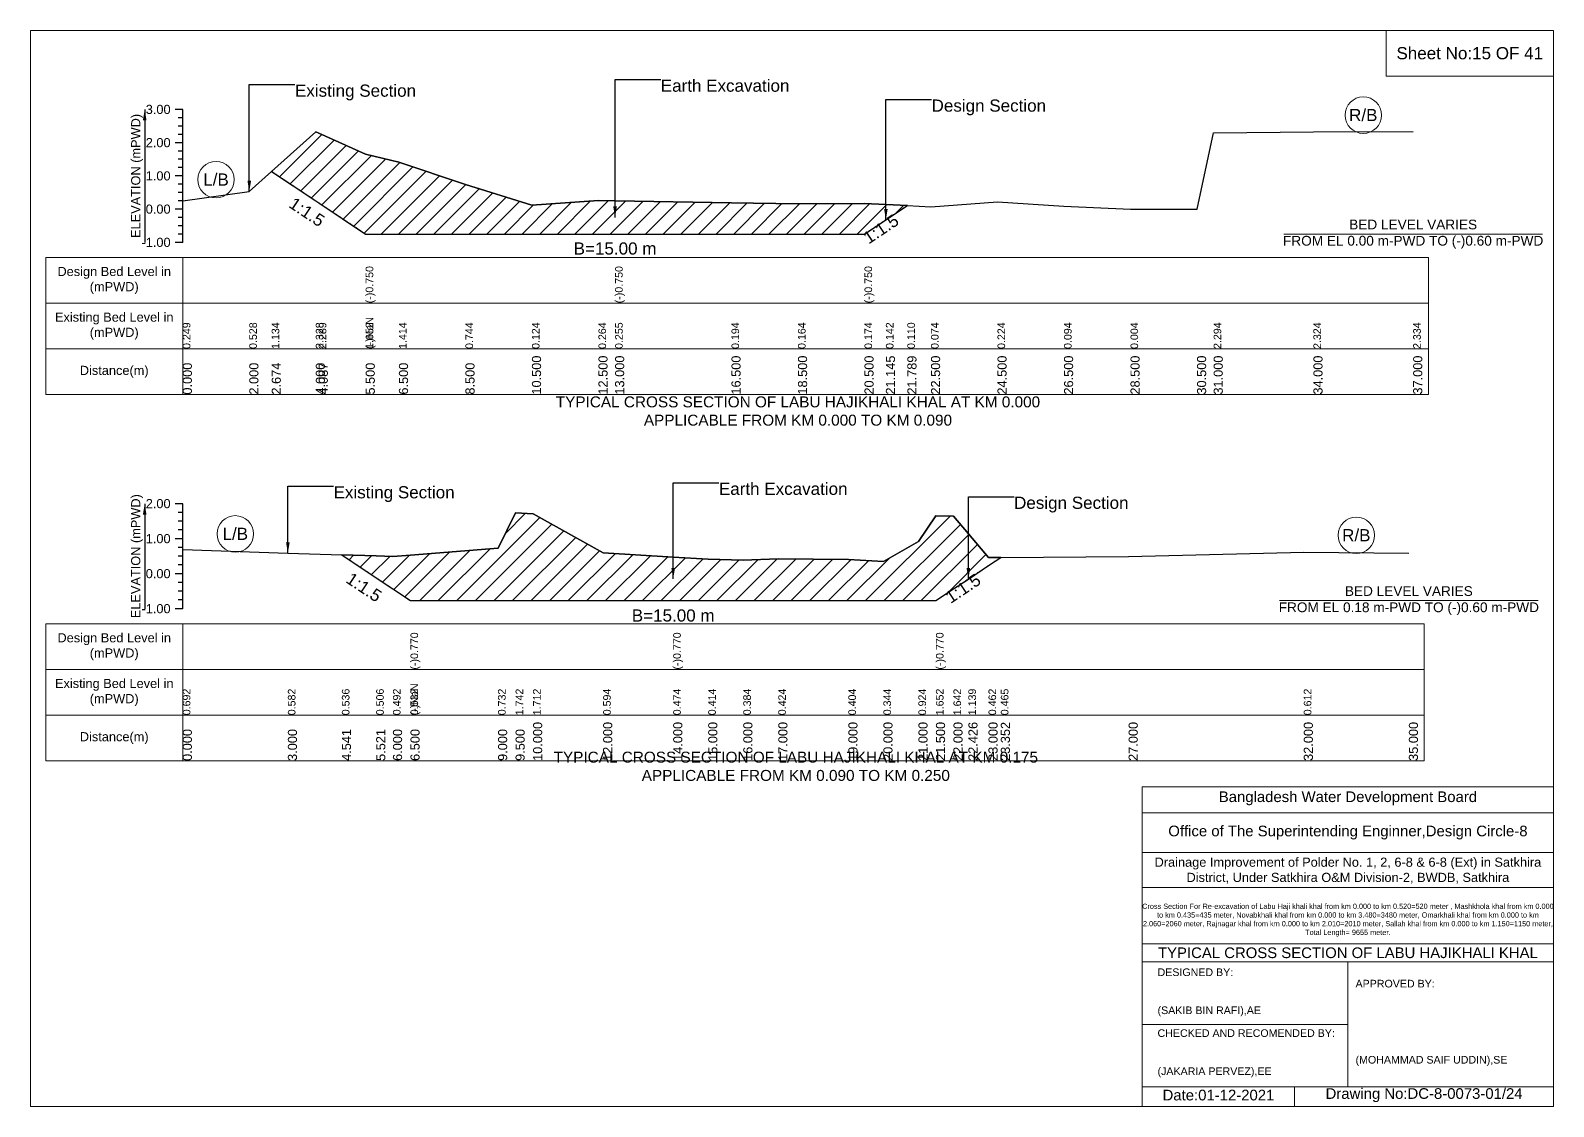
# Model space of a CAD drawing. Header units: inches. Extents: x 93000 to 486000, y -4242 to 0.
# Drawn here: x 240000 to 246000, y -4242 to 0 of the extents above; entities that cross this region are included whole.
import ezdxf

# ---------------------------------------------------------------- set-up
doc = ezdxf.new("R2010")
doc.units = ezdxf.units.IN
doc.header["$LTSCALE"] = 7
doc.header["$MEASUREMENT"] = 0
doc.linetypes.add('DASHED', pattern=[0.75, 0.5, -0.25])
for name, color, linetype, lineweight in [('Cross section Data Border', 7, 'Continuous', 9), ('Cross Section Labels', 7, 'Continuous', 9), ('Design_Bed_Level for Xsection', 7, 'DASHED', 25), ('Existing_Bed_Level for Xsection', 7, 'Continuous', 25), ('Long Section Labels', 7, 'Continuous', 9)]:
    doc.layers.add(name, color=color, linetype=linetype, lineweight=lineweight)
doc.styles.get("Standard").update_dxf_attribs({"font": 'arial.ttf'})
doc.dimstyles.get("Standard").update_dxf_attribs({"dimtxt": 0.18, "dimasz": 0.18, "dimexe": 0.18, "dimexo": 0.0625, "dimgap": 0.09, "dimtad": 0, "dimtih": 1, "dimtoh": 1, "dimdec": 4, "dimzin": 0, "dimdsep": 46, "dimtxsty": 'Standard', "dimcen": 0.09, "dimadec": 0, "dimazin": 0, "dimtfac": 1, "dimtdec": 4, "dimtofl": 0, "dimtmove": 0, "dimatfit": 3, "dimfxl": 1, "dimtolj": 1, "dimtzin": 0, "dimarcsym": 0})

msp = doc.modelspace()

# ---------------------------------------------------------------- hatches: boundary and pattern name
at = {"layer": 'Existing_Bed_Level for Xsection'}
h = msp.add_hatch(dxfattribs=at)
h.set_pattern_fill('ANSI31', color=256, scale=393, style=0)
h.paths.add_polyline_path([(240950.2, -555.9), (241124, -671.8), (241135.4, -679.4), (241320.5, -802.8), (241451.5, -802.8), (241713.5, -802.8), (241975.5, -802.8), (242237.5, -802.8), (242303, -802.8), (242761.5, -802.8), (243023.5, -802.8), (243285.5, -802.8), (243369.9, -746.5), (243454.4, -690.2), (243369.9, -686), (243285.5, -681.7), (243023.5, -683), (242761.5, -679.1), (242303, -671.1), (242237.5, -669.9), (241975.5, -688.3), (241713.5, -607.1), (241451.5, -519.3), (241320.5, -488.1), (241135.4, -404.7), (241124, -399.6)])
h = msp.add_hatch(dxfattribs=at)
h.set_pattern_fill('ANSI31', color=256, scale=414, style=0)
h.paths.add_polyline_path([(241226.7, -2067.5), (241361.9, -2157.6), (241428, -2201.7), (241497, -2247.7), (241842, -2247.7), (241911, -2247.7), (241980, -2247.7), (242256, -2247.7), (242532, -2247.7), (242670, -2247.7), (242808, -2247.7), (242946, -2247.7), (243222, -2247.7), (243360, -2247.7), (243498, -2247.7), (243567, -2247.7), (243636, -2201.7), (243694.8, -2162.5), (243774, -2109.7), (243822.6, -2077.4), (243774, -2077.7), (243694.8, -1984.2), (243636, -1914.9), (243567, -1913.5), (243498, -2014), (243360, -2094), (243222, -2085.7), (242946, -2083), (242808, -2088.5), (242670, -2084.3), (242532, -2076.1), (242256, -2059.5), (241980, -1905.2), (241911, -1901.1), (241842, -2040.5), (241497, -2068.1), (241428, -2073.6), (241361.9, -2071.6)])

# ---------------------------------------------------------------- linework, layer by layer
at = {"layer": 'Cross section Data Border'}
for points in [[(240000, 0), (246000, 0), (246000, -4242), (240000, -4242)], [(245340, 0), (246000, 0), (246000, -180), (245340, -180)], [(240060, -895.5), (245507, -895.5), (245507, -1435.5), (240060, -1435.5)], [(240060, -2339.5), (245490, -2339.5), (245490, -2879.5), (240060, -2879.5)]]:
    msp.add_lwpolyline(points, close=True, dxfattribs=at)
for points in [[(240600, -895.5), (240600, -1435.5)], [(240060, -1075.5), (245507, -1075.5)], [(240060, -1255.5), (245507, -1255.5)], [(240600, -2339.5), (240600, -2879.5)], [(240060, -2519.5), (245490, -2519.5)], [(240060, -2699.5), (245490, -2699.5)], [(244380, -4242), (244380, -2982), (246000, -2982)], [(244380, -3084), (246000, -3084)], [(244380, -3240), (246000, -3240)], [(244380, -3378), (246000, -3378)], [(244380, -3600), (246000, -3600)], [(244380, -3672), (246000, -3672)], [(245190, -3672), (245190, -4164)], [(244380, -3918), (245190, -3918)], [(244380, -4164), (246000, -4164)], [(244980, -4164), (244980, -4242)]]:
    msp.add_lwpolyline(points, dxfattribs=at)
at = {"layer": 'Cross Section Labels'}
for points in [[(244938, -802.8), (245956, -802.8)], [(244921, -2247.7), (245939, -2247.7)]]:
    msp.add_lwpolyline(points, dxfattribs=at)
for centre in [(245250.5, -333.9), (240731, -588.1), (240807, -1984.6), (245223, -1990.1)]:
    msp.add_circle(centre, 72, dxfattribs=at)
at = {"layer": 'Design_Bed_Level for Xsection'}
for points in [[(240950.2, -555.9), (241135.4, -679.4), (241320.5, -802.8), (242303, -802.8), (243285.5, -802.8), (243369.9, -746.5), (243454.4, -690.2)], [(241226.7, -2067.5), (241361.9, -2157.6), (241497, -2247.7), (242532, -2247.7), (243567, -2247.7), (243694.8, -2162.5), (243822.6, -2077.4)]]:
    msp.add_lwpolyline(points, dxfattribs=at)
at = {"layer": 'Existing_Bed_Level for Xsection'}
for points in [[(240600, -311.5), (240570, -311.5)], [(240600, -344.3), (240582, -344.3)], [(240600, -835.5), (240600, -704.5), (240600, -573.5), (240600, -442.5), (240600, -311.5)], [(240600, -377), (240582, -377)], [(240600, -409.8), (240582, -409.8)], [(240600, -671.9), (240862, -635.4), (240950.2, -555.9), (241124, -399.6), (241135.4, -404.7), (241320.5, -488.1), (241320.5, -488.1), (241451.5, -519.3), (241713.5, -607.1), (241975.5, -688.3), (242237.5, -669.9), (242303, -671.1), (242303, -671.1), (242761.5, -679.1), (243023.5, -683), (243285.5, -681.7), (243285.5, -681.7), (243369.9, -686), (243454.4, -690.2), (243547.5, -694.8), (243809.5, -675.2), (244071.5, -692.2), (244333.5, -704), (244595.5, -704), (244661, -404), (245054, -400.1), (245447, -398.8)], [(240600, -442.5), (240570, -442.5)], [(240600, -475.3), (240582, -475.3)], [(240600, -508), (240582, -508)], [(240600, -573.5), (240570, -573.5)], [(240600, -540.8), (240582, -540.8)], [(240600, -606.3), (240582, -606.3)], [(240600, -639), (240582, -639)], [(240600, -704.5), (240570, -704.5)], [(240600, -671.8), (240582, -671.8)], [(240600, -737.3), (240582, -737.3)], [(240600, -770), (240582, -770)], [(240600, -835.5), (240570, -835.5)], [(240600, -802.8), (240582, -802.8)], [(240600, -1865.5), (240570, -1865.5)], [(240600, -1900), (240582, -1900)], [(240600, -2279.5), (240600, -2141.5), (240600, -2003.5), (240600, -1865.5)], [(240600, -2046), (241014, -2061.2), (241226.7, -2067.5), (241361.9, -2071.6), (241428, -2073.6), (241497, -2068.1), (241497, -2068.1), (241842, -2040.5), (241911, -1901.1), (241980, -1905.2), (242256, -2059.5), (242532, -2076.1), (242532, -2076.1), (242670, -2084.3), (242808, -2088.5), (242946, -2083), (243222, -2085.7), (243360, -2094), (243498, -2014), (243567, -1913.5), (243567, -1913.5), (243636, -1914.9), (243694.8, -1984.2), (243774, -2077.7), (243822.6, -2077.4), (244326, -2073.6), (245016, -2057), (245430, -2061.2)], [(240600, -1934.5), (240582, -1934.5)], [(240600, -1969), (240582, -1969)], [(240600, -2003.5), (240570, -2003.5)], [(240600, -2038), (240582, -2038)], [(240600, -2072.5), (240582, -2072.5)], [(240600, -2141.5), (240570, -2141.5)], [(240600, -2107), (240582, -2107)], [(240600, -2176), (240582, -2176)], [(240600, -2210.5), (240582, -2210.5)], [(240600, -2279.5), (240570, -2279.5)], [(240600, -2245), (240582, -2245)]]:
    msp.add_lwpolyline(points, dxfattribs=at)
for points in [[(240950.2, -555.9), (240950.2, -555.9), (241124, -671.8), (241135.4, -679.4), (241320.5, -802.8), (241320.5, -802.8), (241451.5, -802.8), (241713.5, -802.8), (241975.5, -802.8), (242237.5, -802.8), (242303, -802.8), (242303, -802.8), (242761.5, -802.8), (243023.5, -802.8), (243285.5, -802.8), (243285.5, -802.8), (243369.9, -746.5), (243454.4, -690.2), (243369.9, -686), (243285.5, -681.7), (243285.5, -681.7), (243023.5, -683), (242761.5, -679.1), (242303, -671.1), (242303, -671.1), (242237.5, -669.9), (241975.5, -688.3), (241713.5, -607.1), (241451.5, -519.3), (241320.5, -488.1), (241320.5, -488.1), (241135.4, -404.7), (241124, -399.6), (240950.2, -555.9)], [(241226.7, -2067.5), (241361.9, -2157.6), (241428, -2201.7), (241497, -2247.7), (241497, -2247.7), (241842, -2247.7), (241911, -2247.7), (241980, -2247.7), (242256, -2247.7), (242532, -2247.7), (242532, -2247.7), (242670, -2247.7), (242808, -2247.7), (242946, -2247.7), (243222, -2247.7), (243360, -2247.7), (243498, -2247.7), (243567, -2247.7), (243567, -2247.7), (243636, -2201.7), (243694.8, -2162.5), (243774, -2109.7), (243822.6, -2077.4), (243774, -2077.7), (243694.8, -1984.2), (243636, -1914.9), (243567, -1913.5), (243567, -1913.5), (243498, -2014), (243360, -2094), (243222, -2085.7), (242946, -2083), (242808, -2088.5), (242670, -2084.3), (242532, -2076.1), (242532, -2076.1), (242256, -2059.5), (241980, -1905.2), (241911, -1901.1), (241842, -2040.5), (241497, -2068.1), (241497, -2068.1), (241428, -2073.6), (241361.9, -2071.6)]]:
    msp.add_lwpolyline(points, close=True, dxfattribs=at)

# ---------------------------------------------------------------- texts
at = {"layer": 'Cross section Data Border', "attachment_point": 5}
for s, insert, char_height in [('Sheet No:15 OF 41', (245670, -90), 48), ('Bangladesh Water Development Board', (245190, -3027), 42), ('Office of The Superintending Enginner,Design Circle-8', (245190, -3162), 42)]:
    msp.add_mtext(s, dxfattribs=dict(at, insert=insert, char_height=char_height))
at = {"layer": 'Cross section Data Border'}
for s, insert, char_height, width, attachment_point in [('Design Bed Level in (mPWD)', (240330, -985.5), 36, 480, 5), ('Existing Bed Level in (mPWD)', (240330, -1165.5), 36, 480, 5), ('Distance(m)', (240330, -1345.5), 36, 480, 5), ('Design Bed Level in (mPWD)', (240330, -2429.5), 36, 480, 5), ('Existing Bed Level in (mPWD)', (240330, -2609.5), 36, 480, 5), ('Distance(m)', (240330, -2789.5), 36, 480, 5), ('Drainage Improvement of Polder No. 1, 2, 6-8 & 6-8 (Ext) in Satkhira District, Under Satkhira O&M Division-2, BWDB, Satkhira', (245190, -3312), 36, 1680, 5), ('Cross Section For Re-excavation of Labu Haji khali khal from km 0.000 to km 0.520=520 meter , Mashkhola khal from km 0.000 to km 0.435=435 meter, Novabkhali khal from km 0.000 to km 3.480=3480 meter, Omarkhali khal from km 0.000 to km 2.060=2060 meter, Rajnagar khal from km 0.000 to km 2.010=2010 meter, Sallah khal from km 0.000 to km 1.150=1150 meter, Total Length= 9655 meter. ', (245190, -3507), 20.5611, 1620, 5), ('TYPICAL CROSS SECTION OF LABU HAJIKHALI KHAL', (245190, -3636), 42, 1680, 5), ('DESIGNED BY:^J^J^J(SAKIB BIN RAFI),AE', (244440, -3792), 30, 840, 4), ('APPROVED BY:^J^J^J^J^J^J(MOHAMMAD SAIF UDDIN),SE', (245220, -3912), 30, 840, 4), ('CHECKED AND RECOMENDED BY:^J^J^J(JAKARIA PERVEZ),EE', (244440, -4032), 30, 840, 4), ('Date:01-12-2021', (244680, -4197), 42, 840, 5), ('Drawing No:DC-8-0073-01/24', (245490, -4197), 42, 1320, 5)]:
    msp.add_mtext(s, dxfattribs=dict(at, insert=insert, char_height=char_height, width=width, attachment_point=attachment_point))
at = {"layer": 'Cross Section Labels'}
for s, insert, char_height, attachment_point in [('Existing Section', (241042, -213.3), 48, 1), ('Earth Excavation', (242483, -193.6), 48, 1), ('Design Section', (243549.9, -272.2), 48, 1), ('R/B', (245250.5, -333.9), 48, 5), ('L/B', (240731, -588.1), 48, 5), ('BED LEVEL VARIES ^JFROM EL 0.00 m-PWD TO (-)0.60 m-PWD', (245447, -802.8), 38.4, 5), ('B=15.00 m', (242303, -835.5), 48, 2), ('TYPICAL CROSS SECTION OF LABU HAJIKHALI KHAL AT KM 0.000^JAPPLICABLE FROM KM 0.000 TO KM 0.090', (243023.5, -1500.5), 43.2, 5), ('Existing Section', (241194, -1796.5), 48, 1), ('Earth Excavation', (242712, -1782.7), 48, 1), ('Design Section', (243874.8, -1837.9), 48, 1), ('L/B', (240807, -1984.6), 48, 5), ('R/B', (245223, -1990.1), 48, 5), ('BED LEVEL VARIES ^JFROM EL 0.18 m-PWD TO (-)0.60 m-PWD', (245430, -2247.7), 38.4, 5), ('B=15.00 m', (242532, -2282.2), 48, 2), ('TYPICAL CROSS SECTION OF LABU HAJIKHALI KHAL AT KM 0.175^JAPPLICABLE FROM KM 0.090 TO KM 0.250', (243015, -2901), 43.2, 5)]:
    msp.add_mtext(s, dxfattribs=dict(at, insert=insert, char_height=char_height, attachment_point=attachment_point))
at = {"layer": 'Cross Section Labels', "char_height": 48, "attachment_point": 2}
for insert, rotation in [((241102.6, -695.7), 326.30993), ((243337.2, -762.8), 33.69007), ((241327.4, -2174.9), 326.30993), ((243660.3, -2179.8), 33.69007)]:
    msp.add_mtext('1:1.5', dxfattribs=dict(at, insert=insert, rotation=rotation))
at = {"layer": 'Existing_Bed_Level for Xsection', "char_height": 36, "attachment_point": 6}
for s, insert in [('3.00', (240552, -311.5)), ('2.00', (240552, -442.5)), ('1.00', (240552, -573.5)), ('0.00', (240552, -704.5)), ('-1.00', (240552, -835.5)), ('2.00', (240552, -1865.5)), ('1.00', (240552, -2003.5)), ('0.00', (240552, -2141.5)), ('-1.00', (240552, -2279.5))]:
    msp.add_mtext(s, dxfattribs=dict(at, insert=insert))
at = {"layer": 'Existing_Bed_Level for Xsection', "char_height": 36, "attachment_point": 5, "rotation": 90}
for insert in [(240420, -573.5), (240420, -2072.5)]:
    msp.add_mtext('ELEVATION (mPWD)', dxfattribs=dict(at, insert=insert))
at = {"layer": 'Long Section Labels', "attachment_point": 1, "rotation": 90}
for s, insert, char_height in [('(-)0.750', (241320.5, -1075.5), 30), ('(-)0.750', (242303, -1075.5), 30), ('(-)0.750', (243285.5, -1075.5), 30), ('(-)NaN', (241320.5, -1255.5), 30), ('0.249', (240600, -1255.5), 30), ('0.528', (240862, -1255.5), 30), ('1.134', (240950.2, -1255.5), 30), ('2.328', (241124, -1255.5), 30), ('2.289', (241135.4, -1255.5), 30), ('1.652', (241320.5, -1255.5), 30), ('1.652', (241320.5, -1255.5), 30), ('1.414', (241451.5, -1255.5), 30), ('0.744', (241713.5, -1255.5), 30), ('0.124', (241975.5, -1255.5), 30), ('0.264', (242237.5, -1255.5), 30), ('0.255', (242303, -1255.5), 30), ('0.255', (242303, -1255.5), 30), ('0.255', (242303, -1255.5), 30), ('0.194', (242761.5, -1255.5), 30), ('0.164', (243023.5, -1255.5), 30), ('0.174', (243285.5, -1255.5), 30), ('0.174', (243285.5, -1255.5), 30), ('0.174', (243285.5, -1255.5), 30), ('0.142', (243369.9, -1255.5), 30), ('0.110', (243454.4, -1255.5), 30), ('0.074', (243547.5, -1255.5), 30), ('0.224', (243809.5, -1255.5), 30), ('0.094', (244071.5, -1255.5), 30), ('0.004', (244333.5, -1255.5), 30), ('0.004', (244333.5, -1255.5), 30), ('2.294', (244661, -1255.5), 30), ('2.324', (245054, -1255.5), 30), ('2.334', (245447, -1255.5), 30), ('0.000', (240600, -1435.5), 36), ('2.000', (240862, -1435.5), 36), ('2.674', (240950.2, -1435.5), 36), ('4.000', (241124, -1435.5), 36), ('4.087', (241135.4, -1435.5), 36), ('5.500', (241320.5, -1435.5), 36), ('5.500', (241320.5, -1435.5), 36), ('5.500', (241320.5, -1435.5), 36), ('6.500', (241451.5, -1435.5), 36), ('8.500', (241713.5, -1435.5), 36), ('10.500', (241975.5, -1435.5), 36), ('12.500', (242237.5, -1435.5), 36), ('13.000', (242303, -1435.5), 36), ('13.000', (242303, -1435.5), 36), ('13.000', (242303, -1435.5), 36), ('16.500', (242761.5, -1435.5), 36), ('18.500', (243023.5, -1435.5), 36), ('20.500', (243285.5, -1435.5), 36), ('20.500', (243285.5, -1435.5), 36), ('20.500', (243285.5, -1435.5), 36), ('21.145', (243369.9, -1435.5), 36), ('21.789', (243454.4, -1435.5), 36), ('22.500', (243547.5, -1435.5), 36), ('24.500', (243809.5, -1435.5), 36), ('26.500', (244071.5, -1435.5), 36), ('28.500', (244333.5, -1435.5), 36), ('30.500', (244595.5, -1435.5), 36), ('31.000', (244661, -1435.5), 36), ('34.000', (245054, -1435.5), 36), ('37.000', (245447, -1435.5), 36), ('(-)0.770', (241497, -2519.5), 30), ('(-)0.770', (242532, -2519.5), 30), ('(-)0.770', (243567, -2519.5), 30), ('(-)NaN', (241497, -2699.5), 30), ('(-)NaN', (241497, -2699.5), 30), ('0.692', (240600, -2699.5), 30), ('0.582', (241014, -2699.5), 30), ('0.582', (241014, -2699.5), 30), ('0.536', (241226.7, -2699.5), 30), ('0.506', (241361.9, -2699.5), 30), ('0.492', (241428, -2699.5), 30), ('0.492', (241428, -2699.5), 30), ('0.532', (241497, -2699.5), 30), ('0.532', (241497, -2699.5), 30), ('0.732', (241842, -2699.5), 30), ('1.742', (241911, -2699.5), 30), ('1.712', (241980, -2699.5), 30), ('0.594', (242256, -2699.5), 30), ('0.474', (242532, -2699.5), 30), ('0.474', (242532, -2699.5), 30), ('0.474', (242532, -2699.5), 30), ('0.414', (242670, -2699.5), 30), ('0.384', (242808, -2699.5), 30), ('0.424', (242946, -2699.5), 30), ('0.404', (243222, -2699.5), 30), ('0.344', (243360, -2699.5), 30), ('0.924', (243498, -2699.5), 30), ('1.652', (243567, -2699.5), 30), ('1.652', (243567, -2699.5), 30), ('1.642', (243636, -2699.5), 30), ('1.139', (243694.8, -2699.5), 30), ('0.462', (243774, -2699.5), 30), ('0.465', (243822.6, -2699.5), 30), ('0.612', (245016, -2699.5), 30), ('0.000', (240600, -2879.5), 36), ('3.000', (241014, -2879.5), 36), ('4.541', (241226.7, -2879.5), 36), ('5.521', (241361.9, -2879.5), 36), ('6.000', (241428, -2879.5), 36), ('6.500', (241497, -2879.5), 36), ('6.500', (241497, -2879.5), 36), ('6.500', (241497, -2879.5), 36), ('9.000', (241842, -2879.5), 36), ('9.500', (241911, -2879.5), 36), ('10.000', (241980, -2879.5), 36), ('12.000', (242256, -2879.5), 36), ('14.000', (242532, -2879.5), 36), ('14.000', (242532, -2879.5), 36), ('14.000', (242532, -2879.5), 36), ('15.000', (242670, -2879.5), 36), ('16.000', (242808, -2879.5), 36), ('17.000', (242946, -2879.5), 36), ('19.000', (243222, -2879.5), 36), ('20.000', (243360, -2879.5), 36), ('21.000', (243498, -2879.5), 36), ('21.500', (243567, -2879.5), 36), ('21.500', (243567, -2879.5), 36), ('21.500', (243567, -2879.5), 36), ('22.000', (243636, -2879.5), 36), ('22.426', (243694.8, -2879.5), 36), ('23.000', (243774, -2879.5), 36), ('23.352', (243822.6, -2879.5), 36), ('27.000', (244326, -2879.5), 36), ('32.000', (245016, -2879.5), 36), ('35.000', (245430, -2879.5), 36)]:
    msp.add_mtext(s, dxfattribs=dict(at, insert=insert, char_height=char_height))

# ---------------------------------------------------------------- leaders
at = {"layer": 'Cross Section Labels', "annotation_type": 0, "has_hookline": 1, "hookline_direction": 0}
for points, text_width in [([(240862, -635.4), (240862, -213.3), (241041.9, -213.3)], 467.2), ([(242303, -736.9), (242303, -193.6), (242482.9, -193.6)], 497), ([(243369.9, -746.5), (243369.9, -272.2), (243549.9, -272.2)], 441.2), ([(241014, -2061.2), (241014, -1796.5), (241193.9, -1796.5)], 467.2), ([(242532, -2161.9), (242532, -1782.7), (242711.9, -1782.7)], 497), ([(243694.8, -2162.5), (243694.8, -1837.9), (243874.7, -1837.9)], 441.2)]:
    msp.add_leader(points, dimstyle='Standard', override={"dimasz": 43.2}, dxfattribs=dict(at, text_width=text_width))
at = {"layer": 'Existing_Bed_Level for Xsection'}
for points in [[(240450, -311.5), (240450, -835.5)], [(240450, -1865.5), (240450, -2279.5)]]:
    msp.add_leader(points, dimstyle='Standard', override={"dimasz": 43.2}, dxfattribs=at)

doc.saveas('drawing.dxf')
